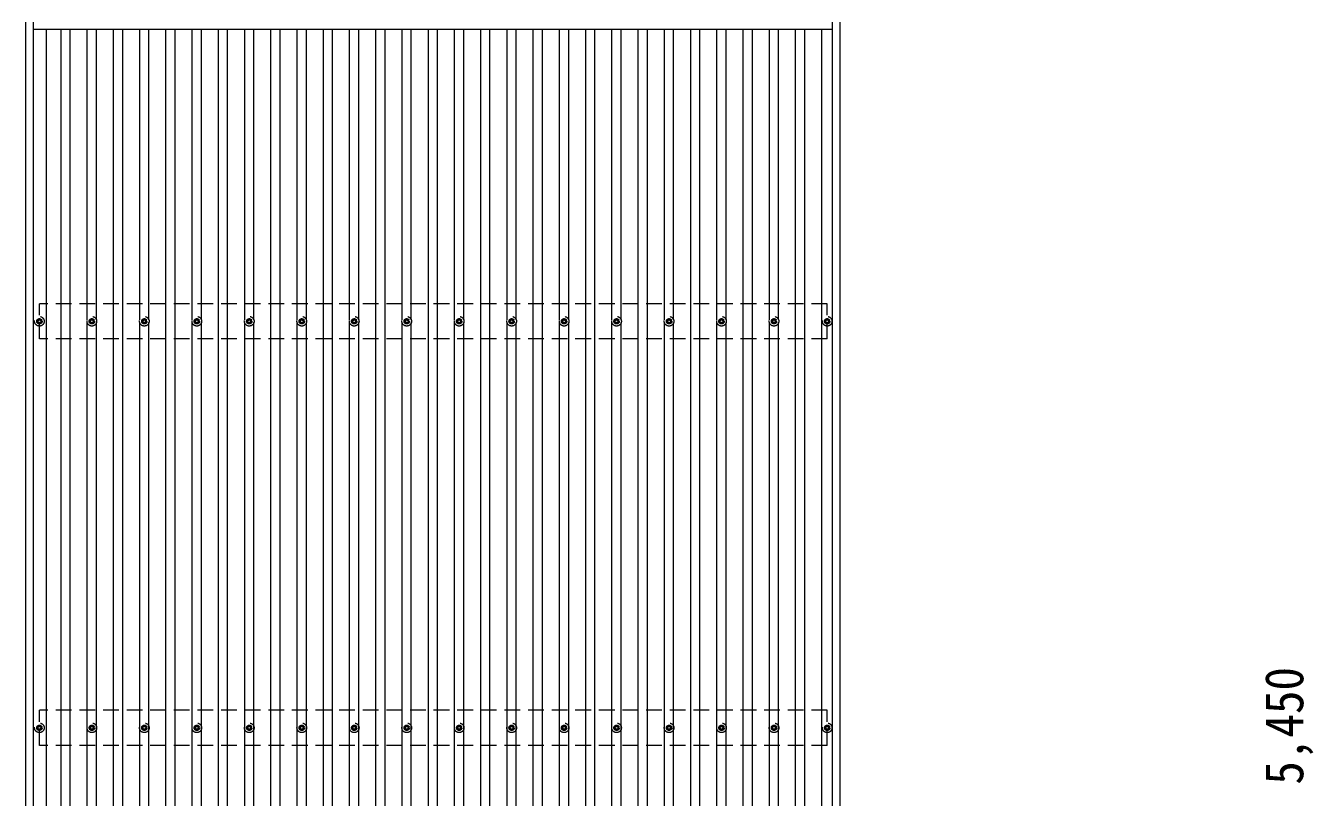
# Model space of a CAD drawing. Units: millimetres at full size, sheet at 1:50; details may follow other scales. Extents: x -14053 to 14053, y -9700 to 9700.
# Drawn here: x -6266 to -1358, y 3997 to 6939 of the extents above; entities that cross this region are included whole.
import ezdxf
from ezdxf.enums import TextEntityAlignment as Align

# ---------------------------------------------------------------- set-up
doc = ezdxf.new("R2010")
doc.units = ezdxf.units.MM
doc.header["$LTSCALE"] = 50
doc.linetypes.add('DASHED1', pattern=[1.8, 1.2, -0.6])
doc.layers.add('0-F', color=6, linetype='Continuous', lineweight=9)
doc.layers.add('1-0', color=5, linetype='DASHED1', lineweight=5)
doc.styles.add('ＭＳ ゴシック', font='')
doc.styles.get('ＭＳ ゴシック').set_extended_font_data('MS Gothic')

msp = doc.modelspace()

# ---------------------------------------------------------------- linework, layer by layer
at = {"layer": '1-0', "color": 2, "linetype": 'Continuous', "lineweight": 9}
for p, q in [((-6265.73, 1571.48), (-6265.73, 6952.51)), ((-6236.73, 1571.43), (-6236.73, 6952.46)), ((-6236.73, 6925.27), (-3190.73, 6925.27)), ((-3190.73, 1571.44), (-3190.73, 6951.81)), ((-3161.73, 1576.32), (-3161.73, 6951.86))]:
    msp.add_line(p, q, dxfattribs=at)
at = {"layer": '1-0', "color": 134, "linetype": 'Continuous', "lineweight": 9}
for p, q in [((-6187.23, 1596.17), (-6187.23, 6925.27)), ((-6131.23, 1596.17), (-6131.23, 6925.27)), ((-6096.23, 1596.17), (-6096.23, 6925.27)), ((-6031.23, 5816.84), (-6031.23, 6925.27)), ((-5996.23, 5816.84), (-5996.23, 6925.27)), ((-5931.23, 1596.17), (-5931.23, 6925.27)), ((-5896.23, 1596.17), (-5896.23, 6925.27)), ((-5831.23, 5816.84), (-5831.23, 6925.27)), ((-5796.23, 5816.84), (-5796.23, 6925.27)), ((-5731.23, 1596.17), (-5731.23, 6925.27)), ((-5696.23, 1596.17), (-5696.23, 6925.27)), ((-5631.23, 5816.84), (-5631.23, 6925.27)), ((-5596.23, 5816.84), (-5596.23, 6925.27)), ((-5531.23, 1596.17), (-5531.23, 6925.27)), ((-5496.23, 1596.17), (-5496.23, 6925.27)), ((-5431.23, 5816.84), (-5431.23, 6925.27)), ((-5396.23, 5816.84), (-5396.23, 6925.27)), ((-5331.23, 1596.17), (-5331.23, 6925.27)), ((-5296.23, 1596.17), (-5296.23, 6925.27)), ((-5231.23, 5816.84), (-5231.23, 6925.27)), ((-5196.23, 5816.84), (-5196.23, 6925.27)), ((-5131.23, 1596.17), (-5131.23, 6925.27)), ((-5096.23, 1596.17), (-5096.23, 6925.27)), ((-5031.23, 5816.84), (-5031.23, 6925.27)), ((-4996.23, 5816.84), (-4996.23, 6925.27)), ((-4931.23, 1596.17), (-4931.23, 6925.27)), ((-4896.23, 1596.17), (-4896.23, 6925.27)), ((-4831.23, 5816.84), (-4831.23, 6925.27)), ((-4796.23, 5816.84), (-4796.23, 6925.27)), ((-4731.23, 1596.17), (-4731.23, 6925.27)), ((-4696.23, 1596.17), (-4696.23, 6925.27)), ((-4631.23, 5816.84), (-4631.23, 6925.27)), ((-4596.23, 5816.84), (-4596.23, 6925.27)), ((-4531.23, 1596.17), (-4531.23, 6925.27)), ((-4496.23, 1596.17), (-4496.23, 6925.27)), ((-4431.23, 5816.84), (-4431.23, 6925.27)), ((-4396.23, 5816.84), (-4396.23, 6925.27)), ((-4331.23, 1596.17), (-4331.23, 6925.27)), ((-4296.23, 1596.17), (-4296.23, 6925.27)), ((-4231.23, 5816.84), (-4231.23, 6925.27)), ((-4196.23, 5816.84), (-4196.23, 6925.27)), ((-4131.23, 1596.17), (-4131.23, 6925.27)), ((-4096.23, 1596.17), (-4096.23, 6925.27)), ((-4031.23, 5816.84), (-4031.23, 6925.27)), ((-3996.23, 5816.84), (-3996.23, 6925.27)), ((-3931.23, 1596.17), (-3931.23, 6925.27)), ((-3896.23, 1596.17), (-3896.23, 6925.27)), ((-3831.23, 5816.84), (-3831.23, 6925.27)), ((-3796.23, 5816.84), (-3796.23, 6925.27)), ((-3731.23, 1596.17), (-3731.23, 6925.27)), ((-3696.23, 1596.17), (-3696.23, 6925.27)), ((-3631.23, 5816.84), (-3631.23, 6925.27)), ((-3596.23, 5816.84), (-3596.23, 6925.27)), ((-3531.23, 1596.17), (-3531.23, 6925.27)), ((-3496.23, 1596.17), (-3496.23, 6925.27)), ((-3431.23, 5816.84), (-3431.23, 6925.27)), ((-3396.23, 5816.84), (-3396.23, 6925.27)), ((-3331.23, 1596.17), (-3331.23, 6925.27)), ((-3296.23, 1596.17), (-3296.23, 6925.27)), ((-3231.23, 1596.17), (-3231.23, 6925.27)), ((-6031.23, 2716.84), (-6031.23, 5806.49)), ((-5996.23, 2716.84), (-5996.23, 5806.49)), ((-5831.23, 2716.84), (-5831.23, 5806.49)), ((-5796.23, 2716.84), (-5796.23, 5806.49)), ((-5631.23, 2716.84), (-5631.23, 5806.49)), ((-5596.23, 2716.84), (-5596.23, 5806.49)), ((-5431.23, 2716.84), (-5431.23, 5806.49)), ((-5396.23, 2716.84), (-5396.23, 5806.49)), ((-5231.23, 2716.84), (-5231.23, 5806.49)), ((-5196.23, 2716.84), (-5196.23, 5806.49)), ((-5031.23, 2716.84), (-5031.23, 5806.49)), ((-4996.23, 2716.84), (-4996.23, 5806.49)), ((-4831.23, 2716.84), (-4831.23, 5806.49)), ((-4796.23, 2716.84), (-4796.23, 5806.49)), ((-4631.23, 2716.84), (-4631.23, 5806.49)), ((-4596.23, 2716.84), (-4596.23, 5806.49)), ((-4431.23, 2716.84), (-4431.23, 5806.49)), ((-4396.23, 2716.84), (-4396.23, 5806.49)), ((-4231.23, 2716.84), (-4231.23, 5806.49)), ((-4196.23, 2716.84), (-4196.23, 5806.49)), ((-4031.23, 2716.84), (-4031.23, 5806.49)), ((-3996.23, 2716.84), (-3996.23, 5806.49)), ((-3831.23, 2716.84), (-3831.23, 5806.49)), ((-3796.23, 2716.84), (-3796.23, 5806.49)), ((-3631.23, 2716.84), (-3631.23, 5806.49)), ((-3596.23, 2716.84), (-3596.23, 5806.49)), ((-3431.23, 2716.84), (-3431.23, 5806.49)), ((-3396.23, 2716.84), (-3396.23, 5806.49))]:
    msp.add_line(p, q, dxfattribs=at)
at = {"layer": '1-0', "color": 2, "lineweight": 9}
for p, q in [((-3210.98, 5878.67), (-6213.73, 5878.67)), ((-6213.73, 5744.67), (-6213.73, 5878.67)), ((-3210.98, 5744.67), (-3210.98, 5878.67)), ((-3210.98, 5744.67), (-6213.73, 5744.67)), ((-3210.98, 4328.67), (-6213.73, 4328.67)), ((-6213.73, 4194.67), (-6213.73, 4328.67)), ((-3210.98, 4194.67), (-3210.98, 4328.67)), ((-3210.98, 4194.67), (-6213.73, 4194.67))]:
    msp.add_line(p, q, dxfattribs=at)
at = {"layer": '1-0'}
for p, q in [((-6223.73, 5813.42), (-6219.31, 5813.42)), ((-6223.73, 5813.42), (-6219.31, 5813.42)), ((-6223.73, 5809.92), (-6219.31, 5809.92)), ((-6215.48, 5821.66), (-6215.48, 5817.25)), ((-6215.48, 5806.08), (-6215.48, 5801.67)), ((-6211.98, 5821.66), (-6211.98, 5817.25)), ((-6211.98, 5806.08), (-6211.98, 5801.67)), ((-6208.15, 5813.42), (-6203.73, 5813.42)), ((-6208.15, 5809.92), (-6203.73, 5809.92)), ((-6023.73, 5813.42), (-6019.31, 5813.42)), ((-6023.73, 5809.92), (-6019.31, 5809.92)), ((-6015.48, 5821.66), (-6015.48, 5817.25)), ((-6015.48, 5806.08), (-6015.48, 5801.67)), ((-6011.98, 5821.66), (-6011.98, 5817.25)), ((-6011.98, 5806.08), (-6011.98, 5801.67)), ((-6008.15, 5813.42), (-6003.73, 5813.42)), ((-6008.15, 5809.92), (-6003.73, 5809.92)), ((-5823.73, 5813.42), (-5819.31, 5813.42)), ((-5823.73, 5809.92), (-5819.31, 5809.92)), ((-5815.48, 5821.66), (-5815.48, 5817.25)), ((-5815.48, 5806.08), (-5815.48, 5801.67)), ((-5811.98, 5821.66), (-5811.98, 5817.25)), ((-5811.98, 5806.08), (-5811.98, 5801.67)), ((-5808.15, 5813.42), (-5803.73, 5813.42)), ((-5808.15, 5809.92), (-5803.73, 5809.92)), ((-5623.73, 5813.42), (-5619.31, 5813.42)), ((-5623.73, 5809.92), (-5619.31, 5809.92)), ((-5615.48, 5821.66), (-5615.48, 5817.25)), ((-5615.48, 5806.08), (-5615.48, 5801.67)), ((-5611.98, 5821.66), (-5611.98, 5817.25)), ((-5611.98, 5806.08), (-5611.98, 5801.67)), ((-5608.15, 5813.42), (-5603.73, 5813.42)), ((-5608.15, 5809.92), (-5603.73, 5809.92)), ((-5423.73, 5813.42), (-5419.31, 5813.42)), ((-5423.73, 5809.92), (-5419.31, 5809.92)), ((-5415.48, 5821.66), (-5415.48, 5817.25)), ((-5415.48, 5806.08), (-5415.48, 5801.67)), ((-5411.98, 5821.66), (-5411.98, 5817.25)), ((-5411.98, 5806.08), (-5411.98, 5801.67)), ((-5408.15, 5813.42), (-5403.73, 5813.42)), ((-5408.15, 5809.92), (-5403.73, 5809.92)), ((-5223.73, 5813.42), (-5219.31, 5813.42)), ((-5223.73, 5809.92), (-5219.31, 5809.92)), ((-5215.48, 5821.66), (-5215.48, 5817.25)), ((-5215.48, 5806.08), (-5215.48, 5801.67)), ((-5211.98, 5821.66), (-5211.98, 5817.25)), ((-5211.98, 5806.08), (-5211.98, 5801.67)), ((-5208.15, 5813.42), (-5203.73, 5813.42)), ((-5208.15, 5809.92), (-5203.73, 5809.92)), ((-5023.73, 5813.42), (-5019.31, 5813.42)), ((-5023.73, 5809.92), (-5019.31, 5809.92)), ((-5015.48, 5821.66), (-5015.48, 5817.25)), ((-5015.48, 5806.08), (-5015.48, 5801.67)), ((-5011.98, 5821.66), (-5011.98, 5817.25)), ((-5011.98, 5806.08), (-5011.98, 5801.67)), ((-5008.15, 5813.42), (-5003.73, 5813.42)), ((-5008.15, 5809.92), (-5003.73, 5809.92)), ((-4823.73, 5813.42), (-4819.31, 5813.42)), ((-4823.73, 5809.92), (-4819.31, 5809.92)), ((-4815.48, 5821.66), (-4815.48, 5817.25)), ((-4815.48, 5806.08), (-4815.48, 5801.67)), ((-4811.98, 5821.66), (-4811.98, 5817.25)), ((-4811.98, 5806.08), (-4811.98, 5801.67)), ((-4808.15, 5813.42), (-4803.73, 5813.42)), ((-4808.15, 5809.92), (-4803.73, 5809.92)), ((-4623.73, 5813.42), (-4619.31, 5813.42)), ((-4623.73, 5809.92), (-4619.31, 5809.92)), ((-4615.48, 5821.66), (-4615.48, 5817.25)), ((-4615.48, 5806.08), (-4615.48, 5801.67)), ((-4611.98, 5821.66), (-4611.98, 5817.25)), ((-4611.98, 5806.08), (-4611.98, 5801.67)), ((-4608.15, 5813.42), (-4603.73, 5813.42)), ((-4608.15, 5809.92), (-4603.73, 5809.92)), ((-4423.73, 5813.42), (-4419.31, 5813.42)), ((-4423.73, 5809.92), (-4419.31, 5809.92)), ((-4415.48, 5821.66), (-4415.48, 5817.25)), ((-4415.48, 5806.08), (-4415.48, 5801.67)), ((-4411.98, 5821.66), (-4411.98, 5817.25)), ((-4411.98, 5806.08), (-4411.98, 5801.67)), ((-4408.15, 5813.42), (-4403.73, 5813.42)), ((-4408.15, 5809.92), (-4403.73, 5809.92)), ((-4223.73, 5813.42), (-4219.31, 5813.42)), ((-4223.73, 5809.92), (-4219.31, 5809.92)), ((-4215.48, 5821.66), (-4215.48, 5817.25)), ((-4215.48, 5806.08), (-4215.48, 5801.67)), ((-4211.98, 5821.66), (-4211.98, 5817.25)), ((-4211.98, 5806.08), (-4211.98, 5801.67)), ((-4208.15, 5813.42), (-4203.73, 5813.42)), ((-4208.15, 5809.92), (-4203.73, 5809.92)), ((-4023.73, 5813.42), (-4019.31, 5813.42)), ((-4023.73, 5809.92), (-4019.31, 5809.92)), ((-4015.48, 5821.66), (-4015.48, 5817.25)), ((-4015.48, 5806.08), (-4015.48, 5801.67)), ((-4011.98, 5821.66), (-4011.98, 5817.25)), ((-4011.98, 5806.08), (-4011.98, 5801.67)), ((-4008.15, 5813.42), (-4003.73, 5813.42)), ((-4008.15, 5809.92), (-4003.73, 5809.92)), ((-3823.73, 5813.42), (-3819.31, 5813.42)), ((-3823.73, 5809.92), (-3819.31, 5809.92)), ((-3815.48, 5821.66), (-3815.48, 5817.25)), ((-3815.48, 5806.08), (-3815.48, 5801.67)), ((-3811.98, 5821.66), (-3811.98, 5817.25)), ((-3811.98, 5806.08), (-3811.98, 5801.67)), ((-3808.15, 5813.42), (-3803.73, 5813.42)), ((-3808.15, 5809.92), (-3803.73, 5809.92)), ((-3623.73, 5813.42), (-3619.31, 5813.42)), ((-3623.73, 5809.92), (-3619.31, 5809.92)), ((-3615.48, 5821.66), (-3615.48, 5817.25)), ((-3615.48, 5806.08), (-3615.48, 5801.67)), ((-3611.98, 5821.66), (-3611.98, 5817.25)), ((-3611.98, 5806.08), (-3611.98, 5801.67)), ((-3608.15, 5813.42), (-3603.73, 5813.42)), ((-3608.15, 5809.92), (-3603.73, 5809.92)), ((-3423.73, 5813.42), (-3419.31, 5813.42)), ((-3423.73, 5809.92), (-3419.31, 5809.92)), ((-3415.48, 5821.66), (-3415.48, 5817.25)), ((-3415.48, 5806.08), (-3415.48, 5801.67)), ((-3411.98, 5821.66), (-3411.98, 5817.25)), ((-3411.98, 5806.08), (-3411.98, 5801.67)), ((-3408.15, 5813.42), (-3403.73, 5813.42)), ((-3408.15, 5809.92), (-3403.73, 5809.92)), ((-3220.98, 5813.42), (-3216.56, 5813.42)), ((-3220.98, 5809.92), (-3216.56, 5809.92)), ((-3212.73, 5821.66), (-3212.73, 5817.25)), ((-3212.73, 5806.08), (-3212.73, 5801.67)), ((-3209.23, 5821.66), (-3209.23, 5817.25)), ((-3209.23, 5806.08), (-3209.23, 5801.67)), ((-3205.4, 5813.42), (-3200.98, 5813.42)), ((-3205.4, 5809.92), (-3200.98, 5809.92)), ((-6215.48, 4271.66), (-6215.48, 4267.25)), ((-6211.98, 4271.66), (-6211.98, 4267.25)), ((-6015.48, 4271.66), (-6015.48, 4267.25)), ((-6011.98, 4271.66), (-6011.98, 4267.25)), ((-5815.48, 4271.66), (-5815.48, 4267.25)), ((-5811.98, 4271.66), (-5811.98, 4267.25)), ((-5615.48, 4271.66), (-5615.48, 4267.25)), ((-5611.98, 4271.66), (-5611.98, 4267.25)), ((-5415.48, 4271.66), (-5415.48, 4267.25)), ((-5411.98, 4271.66), (-5411.98, 4267.25)), ((-5215.48, 4271.66), (-5215.48, 4267.25)), ((-5211.98, 4271.66), (-5211.98, 4267.25)), ((-5015.48, 4271.66), (-5015.48, 4267.25)), ((-5011.98, 4271.66), (-5011.98, 4267.25)), ((-4815.48, 4271.66), (-4815.48, 4267.25)), ((-4811.98, 4271.66), (-4811.98, 4267.25)), ((-4615.48, 4271.66), (-4615.48, 4267.25)), ((-4611.98, 4271.66), (-4611.98, 4267.25)), ((-4415.48, 4271.66), (-4415.48, 4267.25)), ((-4411.98, 4271.66), (-4411.98, 4267.25)), ((-4215.48, 4271.66), (-4215.48, 4267.25)), ((-4211.98, 4271.66), (-4211.98, 4267.25)), ((-4015.48, 4271.66), (-4015.48, 4267.25)), ((-4011.98, 4271.66), (-4011.98, 4267.25)), ((-3815.48, 4271.66), (-3815.48, 4267.25)), ((-3811.98, 4271.66), (-3811.98, 4267.25)), ((-3615.48, 4271.66), (-3615.48, 4267.25)), ((-3611.98, 4271.66), (-3611.98, 4267.25)), ((-3415.48, 4271.66), (-3415.48, 4267.25)), ((-3411.98, 4271.66), (-3411.98, 4267.25)), ((-3212.73, 4271.66), (-3212.73, 4267.25)), ((-3209.23, 4271.66), (-3209.23, 4267.25)), ((-6223.73, 4263.42), (-6219.31, 4263.42)), ((-6223.73, 4263.42), (-6219.31, 4263.42)), ((-6223.73, 4259.92), (-6219.31, 4259.92)), ((-6215.48, 4256.08), (-6215.48, 4251.67)), ((-6211.98, 4256.08), (-6211.98, 4251.67)), ((-6208.15, 4263.42), (-6203.73, 4263.42)), ((-6208.15, 4259.92), (-6203.73, 4259.92)), ((-6023.73, 4263.42), (-6019.31, 4263.42)), ((-6023.73, 4259.92), (-6019.31, 4259.92)), ((-6015.48, 4256.08), (-6015.48, 4251.67)), ((-6011.98, 4256.08), (-6011.98, 4251.67)), ((-6008.15, 4263.42), (-6003.73, 4263.42)), ((-6008.15, 4259.92), (-6003.73, 4259.92)), ((-5823.73, 4263.42), (-5819.31, 4263.42)), ((-5823.73, 4259.92), (-5819.31, 4259.92)), ((-5815.48, 4256.08), (-5815.48, 4251.67)), ((-5811.98, 4256.08), (-5811.98, 4251.67)), ((-5808.15, 4263.42), (-5803.73, 4263.42)), ((-5808.15, 4259.92), (-5803.73, 4259.92)), ((-5623.73, 4263.42), (-5619.31, 4263.42)), ((-5623.73, 4259.92), (-5619.31, 4259.92)), ((-5615.48, 4256.08), (-5615.48, 4251.67)), ((-5611.98, 4256.08), (-5611.98, 4251.67)), ((-5608.15, 4263.42), (-5603.73, 4263.42)), ((-5608.15, 4259.92), (-5603.73, 4259.92)), ((-5423.73, 4263.42), (-5419.31, 4263.42)), ((-5423.73, 4259.92), (-5419.31, 4259.92)), ((-5415.48, 4256.08), (-5415.48, 4251.67)), ((-5411.98, 4256.08), (-5411.98, 4251.67)), ((-5408.15, 4263.42), (-5403.73, 4263.42)), ((-5408.15, 4259.92), (-5403.73, 4259.92)), ((-5223.73, 4263.42), (-5219.31, 4263.42)), ((-5223.73, 4259.92), (-5219.31, 4259.92)), ((-5215.48, 4256.08), (-5215.48, 4251.67)), ((-5211.98, 4256.08), (-5211.98, 4251.67)), ((-5208.15, 4263.42), (-5203.73, 4263.42)), ((-5208.15, 4259.92), (-5203.73, 4259.92)), ((-5023.73, 4263.42), (-5019.31, 4263.42)), ((-5023.73, 4259.92), (-5019.31, 4259.92)), ((-5015.48, 4256.08), (-5015.48, 4251.67)), ((-5011.98, 4256.08), (-5011.98, 4251.67)), ((-5008.15, 4263.42), (-5003.73, 4263.42)), ((-5008.15, 4259.92), (-5003.73, 4259.92)), ((-4823.73, 4263.42), (-4819.31, 4263.42)), ((-4823.73, 4259.92), (-4819.31, 4259.92)), ((-4815.48, 4256.08), (-4815.48, 4251.67)), ((-4811.98, 4256.08), (-4811.98, 4251.67)), ((-4808.15, 4263.42), (-4803.73, 4263.42)), ((-4808.15, 4259.92), (-4803.73, 4259.92)), ((-4623.73, 4263.42), (-4619.31, 4263.42)), ((-4623.73, 4259.92), (-4619.31, 4259.92)), ((-4615.48, 4256.08), (-4615.48, 4251.67)), ((-4611.98, 4256.08), (-4611.98, 4251.67)), ((-4608.15, 4263.42), (-4603.73, 4263.42)), ((-4608.15, 4259.92), (-4603.73, 4259.92)), ((-4423.73, 4263.42), (-4419.31, 4263.42)), ((-4423.73, 4259.92), (-4419.31, 4259.92)), ((-4415.48, 4256.08), (-4415.48, 4251.67)), ((-4411.98, 4256.08), (-4411.98, 4251.67)), ((-4408.15, 4263.42), (-4403.73, 4263.42)), ((-4408.15, 4259.92), (-4403.73, 4259.92)), ((-4223.73, 4263.42), (-4219.31, 4263.42)), ((-4223.73, 4259.92), (-4219.31, 4259.92)), ((-4215.48, 4256.08), (-4215.48, 4251.67)), ((-4211.98, 4256.08), (-4211.98, 4251.67)), ((-4208.15, 4263.42), (-4203.73, 4263.42)), ((-4208.15, 4259.92), (-4203.73, 4259.92)), ((-4023.73, 4263.42), (-4019.31, 4263.42)), ((-4023.73, 4259.92), (-4019.31, 4259.92)), ((-4015.48, 4256.08), (-4015.48, 4251.67)), ((-4011.98, 4256.08), (-4011.98, 4251.67)), ((-4008.15, 4263.42), (-4003.73, 4263.42)), ((-4008.15, 4259.92), (-4003.73, 4259.92)), ((-3823.73, 4263.42), (-3819.31, 4263.42)), ((-3823.73, 4259.92), (-3819.31, 4259.92)), ((-3815.48, 4256.08), (-3815.48, 4251.67)), ((-3811.98, 4256.08), (-3811.98, 4251.67)), ((-3808.15, 4263.42), (-3803.73, 4263.42)), ((-3808.15, 4259.92), (-3803.73, 4259.92)), ((-3623.73, 4263.42), (-3619.31, 4263.42)), ((-3623.73, 4259.92), (-3619.31, 4259.92)), ((-3615.48, 4256.08), (-3615.48, 4251.67)), ((-3611.98, 4256.08), (-3611.98, 4251.67)), ((-3608.15, 4263.42), (-3603.73, 4263.42)), ((-3608.15, 4259.92), (-3603.73, 4259.92)), ((-3423.73, 4263.42), (-3419.31, 4263.42)), ((-3423.73, 4259.92), (-3419.31, 4259.92)), ((-3415.48, 4256.08), (-3415.48, 4251.67)), ((-3411.98, 4256.08), (-3411.98, 4251.67)), ((-3408.15, 4263.42), (-3403.73, 4263.42)), ((-3408.15, 4259.92), (-3403.73, 4259.92)), ((-3220.98, 4263.42), (-3216.56, 4263.42)), ((-3220.98, 4259.92), (-3216.56, 4259.92)), ((-3212.73, 4256.08), (-3212.73, 4251.67)), ((-3209.23, 4256.08), (-3209.23, 4251.67)), ((-3205.4, 4263.42), (-3200.98, 4263.42)), ((-3205.4, 4259.92), (-3200.98, 4259.92))]:
    msp.add_line(p, q, dxfattribs=at)
for centre, radius in [((-6213.73, 5811.67), 18.25), ((-6213.73, 5811.67), 10.15), ((-6213.73, 5811.67), 5.85), ((-6213.73, 5811.67), 5.25), ((-6013.73, 5811.67), 18.25), ((-6013.73, 5811.67), 10.15), ((-6013.73, 5811.67), 5.85), ((-6013.73, 5811.67), 5.25), ((-5813.73, 5811.67), 18.25), ((-5813.73, 5811.67), 10.15), ((-5813.73, 5811.67), 5.85), ((-5813.73, 5811.67), 5.25), ((-5613.73, 5811.67), 18.25), ((-5613.73, 5811.67), 10.15), ((-5613.73, 5811.67), 5.85), ((-5613.73, 5811.67), 5.25), ((-5413.73, 5811.67), 18.25), ((-5413.73, 5811.67), 10.15), ((-5413.73, 5811.67), 5.85), ((-5413.73, 5811.67), 5.25), ((-5213.73, 5811.67), 18.25), ((-5213.73, 5811.67), 10.15), ((-5213.73, 5811.67), 5.85), ((-5213.73, 5811.67), 5.25), ((-5013.73, 5811.67), 18.25), ((-5013.73, 5811.67), 10.15), ((-5013.73, 5811.67), 5.85), ((-5013.73, 5811.67), 5.25), ((-4813.73, 5811.67), 18.25), ((-4813.73, 5811.67), 10.15), ((-4813.73, 5811.67), 5.85), ((-4813.73, 5811.67), 5.25), ((-4613.73, 5811.67), 18.25), ((-4613.73, 5811.67), 10.15), ((-4613.73, 5811.67), 5.85), ((-4613.73, 5811.67), 5.25), ((-4413.73, 5811.67), 18.25), ((-4413.73, 5811.67), 10.15), ((-4413.73, 5811.67), 5.85), ((-4413.73, 5811.67), 5.25), ((-4213.73, 5811.67), 18.25), ((-4213.73, 5811.67), 10.15), ((-4213.73, 5811.67), 5.85), ((-4213.73, 5811.67), 5.25), ((-4013.73, 5811.67), 18.25), ((-4013.73, 5811.67), 10.15), ((-4013.73, 5811.67), 5.85), ((-4013.73, 5811.67), 5.25), ((-3813.73, 5811.67), 18.25), ((-3813.73, 5811.67), 10.15), ((-3813.73, 5811.67), 5.85), ((-3813.73, 5811.67), 5.25), ((-3613.73, 5811.67), 18.25), ((-3613.73, 5811.67), 10.15), ((-3613.73, 5811.67), 5.85), ((-3613.73, 5811.67), 5.25), ((-3413.73, 5811.67), 18.25), ((-3413.73, 5811.67), 10.15), ((-3413.73, 5811.67), 5.85), ((-3413.73, 5811.67), 5.25), ((-3210.98, 5811.67), 18.25), ((-3210.98, 5811.67), 10.15), ((-3210.98, 5811.67), 5.85), ((-3210.98, 5811.67), 5.25), ((-6213.73, 4261.67), 18.25), ((-6213.73, 4261.67), 10.15), ((-6013.73, 4261.67), 18.25), ((-6013.73, 4261.67), 10.15), ((-5813.73, 4261.67), 18.25), ((-5813.73, 4261.67), 10.15), ((-5613.73, 4261.67), 18.25), ((-5613.73, 4261.67), 10.15), ((-5413.73, 4261.67), 18.25), ((-5413.73, 4261.67), 10.15), ((-5213.73, 4261.67), 18.25), ((-5213.73, 4261.67), 10.15), ((-5013.73, 4261.67), 18.25), ((-5013.73, 4261.67), 10.15), ((-4813.73, 4261.67), 18.25), ((-4813.73, 4261.67), 10.15), ((-4613.73, 4261.67), 18.25), ((-4613.73, 4261.67), 10.15), ((-4413.73, 4261.67), 18.25), ((-4413.73, 4261.67), 10.15), ((-4213.73, 4261.67), 18.25), ((-4213.73, 4261.67), 10.15), ((-4013.73, 4261.67), 18.25), ((-4013.73, 4261.67), 10.15), ((-3813.73, 4261.67), 18.25), ((-3813.73, 4261.67), 10.15), ((-3613.73, 4261.67), 18.25), ((-3613.73, 4261.67), 10.15), ((-3413.73, 4261.67), 18.25), ((-3413.73, 4261.67), 10.15), ((-3210.98, 4261.67), 18.25), ((-3210.98, 4261.67), 10.15), ((-6213.73, 4261.67), 5.85), ((-6213.73, 4261.67), 5.25), ((-6013.73, 4261.67), 5.85), ((-6013.73, 4261.67), 5.25), ((-5813.73, 4261.67), 5.85), ((-5813.73, 4261.67), 5.25), ((-5613.73, 4261.67), 5.85), ((-5613.73, 4261.67), 5.25), ((-5413.73, 4261.67), 5.85), ((-5413.73, 4261.67), 5.25), ((-5213.73, 4261.67), 5.85), ((-5213.73, 4261.67), 5.25), ((-5013.73, 4261.67), 5.85), ((-5013.73, 4261.67), 5.25), ((-4813.73, 4261.67), 5.85), ((-4813.73, 4261.67), 5.25), ((-4613.73, 4261.67), 5.85), ((-4613.73, 4261.67), 5.25), ((-4413.73, 4261.67), 5.85), ((-4413.73, 4261.67), 5.25), ((-4213.73, 4261.67), 5.85), ((-4213.73, 4261.67), 5.25), ((-4013.73, 4261.67), 5.85), ((-4013.73, 4261.67), 5.25), ((-3813.73, 4261.67), 5.85), ((-3813.73, 4261.67), 5.25), ((-3613.73, 4261.67), 5.85), ((-3613.73, 4261.67), 5.25), ((-3413.73, 4261.67), 5.85), ((-3413.73, 4261.67), 5.25), ((-3210.98, 4261.67), 5.85), ((-3210.98, 4261.67), 5.25)]:
    msp.add_circle(centre, radius, dxfattribs=at)

# ---------------------------------------------------------------- texts
at = {"layer": '0-F', "color": 7, "style": 'ＭＳ ゴシック', "width": 0.9}
msp.add_text('5,450', height=146.6, rotation=90, dxfattribs=at).set_placement((-1352.3, 4044.88), align=Align.BOTTOM_LEFT)

doc.saveas('drawing.dxf')
